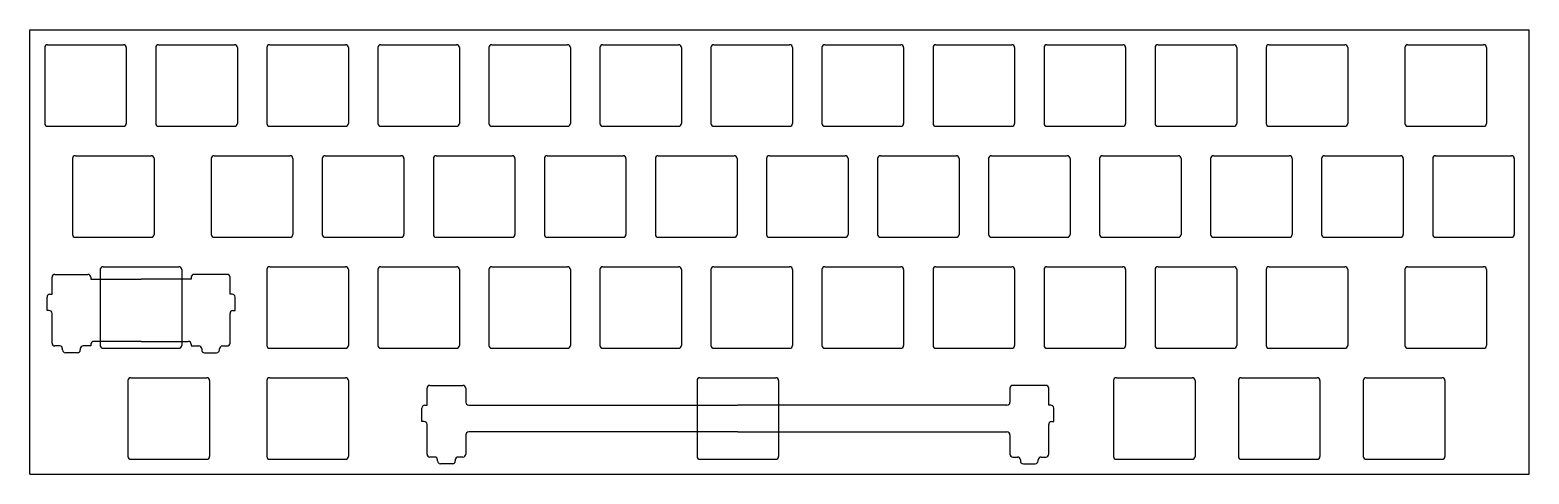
# Model space of a CAD drawing. Header units: millimetres. Extents: x 0 to 257, y -76 to 0.
import ezdxf

# ---------------------------------------------------------------- set-up
doc = ezdxf.new("R2010")
doc.units = ezdxf.units.MM

msp = doc.modelspace()

# ---------------------------------------------------------------- linework, layer by layer
for p, q in [((0, 0), (257.175, 0)), ((0, -76.2), (0, 0)), ((257.175, -76.2), (257.175, 0)), ((3.025, -2.525), (16.025, -2.525)), ((22.075, -2.525), (35.075, -2.525)), ((41.125, -2.525), (54.125, -2.525)), ((60.175, -2.525), (73.175, -2.525)), ((79.225, -2.525), (92.225, -2.525)), ((98.275, -2.525), (111.275, -2.525)), ((117.325, -2.525), (130.325, -2.525)), ((136.375, -2.525), (149.375, -2.525)), ((155.425, -2.525), (168.425, -2.525)), ((174.475, -2.525), (187.475, -2.525)), ((193.525, -2.525), (206.525, -2.525)), ((212.575, -2.525), (225.575, -2.525)), ((236.3875, -2.525), (249.3875, -2.525)), ((2.525, -3.025), (2.525, -16.025)), ((16.525, -3.025), (16.525, -16.025)), ((21.575, -3.025), (21.575, -16.025)), ((35.575, -3.025), (35.575, -16.025)), ((40.625, -3.025), (40.625, -16.025)), ((54.625, -3.025), (54.625, -16.025)), ((59.675, -3.025), (59.675, -16.025)), ((73.675, -3.025), (73.675, -16.025)), ((78.725, -3.025), (78.725, -16.025)), ((92.725, -3.025), (92.725, -16.025)), ((97.775, -3.025), (97.775, -16.025)), ((111.775, -3.025), (111.775, -16.025)), ((116.825, -3.025), (116.825, -16.025)), ((130.825, -3.025), (130.825, -16.025)), ((135.875, -3.025), (135.875, -16.025)), ((149.875, -3.025), (149.875, -16.025)), ((154.925, -3.025), (154.925, -16.025)), ((168.925, -3.025), (168.925, -16.025)), ((173.975, -3.025), (173.975, -16.025)), ((187.975, -3.025), (187.975, -16.025)), ((193.025, -3.025), (193.025, -16.025)), ((207.025, -3.025), (207.025, -16.025)), ((212.075, -3.025), (212.075, -16.025)), ((226.075, -3.025), (226.075, -16.025)), ((235.8875, -3.025), (235.8875, -16.025)), ((249.8875, -3.025), (249.8875, -16.025)), ((3.025, -16.525), (16.025, -16.525)), ((22.075, -16.525), (35.075, -16.525)), ((41.125, -16.525), (54.125, -16.525)), ((60.175, -16.525), (73.175, -16.525)), ((79.225, -16.525), (92.225, -16.525)), ((98.275, -16.525), (111.275, -16.525)), ((117.325, -16.525), (130.325, -16.525)), ((136.375, -16.525), (149.375, -16.525)), ((155.425, -16.525), (168.425, -16.525)), ((174.475, -16.525), (187.475, -16.525)), ((193.525, -16.525), (206.525, -16.525)), ((212.575, -16.525), (225.575, -16.525)), ((236.3875, -16.525), (249.3875, -16.525)), ((7.2875, -22.075), (7.2875, -35.075)), ((7.7875, -21.575), (20.7875, -21.575)), ((21.2875, -22.075), (21.2875, -35.075)), ((31.1, -22.075), (31.1, -35.075)), ((31.6, -21.575), (44.6, -21.575)), ((45.1, -22.075), (45.1, -35.075)), ((50.15, -22.075), (50.15, -35.075)), ((50.65, -21.575), (63.65, -21.575)), ((64.15, -22.075), (64.15, -35.075)), ((69.2, -22.075), (69.2, -35.075)), ((69.7, -21.575), (82.7, -21.575)), ((83.2, -22.075), (83.2, -35.075)), ((88.25, -22.075), (88.25, -35.075)), ((88.75, -21.575), (101.75, -21.575)), ((102.25, -22.075), (102.25, -35.075)), ((107.3, -22.075), (107.3, -35.075)), ((107.8, -21.575), (120.8, -21.575)), ((121.3, -22.075), (121.3, -35.075)), ((126.35, -22.075), (126.35, -35.075)), ((126.85, -21.575), (139.85, -21.575)), ((140.35, -22.075), (140.35, -35.075)), ((145.4, -22.075), (145.4, -35.075)), ((145.9, -21.575), (158.9, -21.575)), ((159.4, -22.075), (159.4, -35.075)), ((164.45, -22.075), (164.45, -35.075)), ((164.95, -21.575), (177.95, -21.575)), ((178.45, -22.075), (178.45, -35.075)), ((183.5, -22.075), (183.5, -35.075)), ((184, -21.575), (197, -21.575)), ((197.5, -22.075), (197.5, -35.075)), ((202.55, -22.075), (202.55, -35.075)), ((203.05, -21.575), (216.05, -21.575)), ((216.55, -22.075), (216.55, -35.075)), ((221.6, -22.075), (221.6, -35.075)), ((222.1, -21.575), (235.1, -21.575)), ((235.6, -22.075), (235.6, -35.075)), ((240.65, -22.075), (240.65, -35.075)), ((241.15, -21.575), (254.15, -21.575)), ((254.65, -22.075), (254.65, -35.075)), ((7.7875, -35.575), (20.7875, -35.575)), ((31.6, -35.575), (44.6, -35.575)), ((50.65, -35.575), (63.65, -35.575)), ((69.7, -35.575), (82.7, -35.575)), ((88.75, -35.575), (101.75, -35.575)), ((107.8, -35.575), (120.8, -35.575)), ((126.85, -35.575), (139.85, -35.575)), ((145.9, -35.575), (158.9, -35.575)), ((164.95, -35.575), (177.95, -35.575)), ((184, -35.575), (197, -35.575)), ((203.05, -35.575), (216.05, -35.575)), ((222.1, -35.575), (235.1, -35.575)), ((241.15, -35.575), (254.15, -35.575)), ((12.05, -41.125), (12.05, -54.125)), ((12.55, -40.625), (25.55, -40.625)), ((26.05, -41.125), (26.05, -54.125)), ((40.625, -41.125), (40.625, -54.125)), ((41.125, -40.625), (54.125, -40.625)), ((54.625, -41.125), (54.625, -54.125)), ((59.675, -41.125), (59.675, -54.125)), ((60.175, -40.625), (73.175, -40.625)), ((73.675, -41.125), (73.675, -54.125)), ((78.725, -41.125), (78.725, -54.125)), ((79.225, -40.625), (92.225, -40.625)), ((92.725, -41.125), (92.725, -54.125)), ((97.775, -41.125), (97.775, -54.125)), ((98.275, -40.625), (111.275, -40.625)), ((111.775, -41.125), (111.775, -54.125)), ((116.825, -41.125), (116.825, -54.125)), ((117.325, -40.625), (130.325, -40.625)), ((130.825, -41.125), (130.825, -54.125)), ((135.875, -41.125), (135.875, -54.125)), ((136.375, -40.625), (149.375, -40.625)), ((149.875, -41.125), (149.875, -54.125)), ((154.925, -41.125), (154.925, -54.125)), ((155.425, -40.625), (168.425, -40.625)), ((168.925, -41.125), (168.925, -54.125)), ((173.975, -41.125), (173.975, -54.125)), ((174.475, -40.625), (187.475, -40.625)), ((187.975, -41.125), (187.975, -54.125)), ((193.025, -41.125), (193.025, -54.125)), ((193.525, -40.625), (206.525, -40.625)), ((207.025, -41.125), (207.025, -54.125)), ((212.075, -41.125), (212.075, -54.125)), ((212.575, -40.625), (225.575, -40.625)), ((226.075, -41.125), (226.075, -54.125)), ((235.8875, -41.125), (235.8875, -54.125)), ((236.3875, -40.625), (249.3875, -40.625)), ((249.8875, -41.125), (249.8875, -54.125)), ((3.7846, -45.339), (3.7846, -42.4354)), ((4.2846, -41.9354), (9.9394, -41.9354)), ((10.4394, -42.4354), (10.4394, -42.7482)), ((10.4394, -42.7482), (19.05, -42.7482)), ((27.6606, -42.7482), (19.05, -42.7482)), ((27.6606, -42.4354), (27.6606, -42.7482)), ((33.8154, -41.9354), (28.1606, -41.9354)), ((34.3154, -45.339), (34.3154, -42.4354)), ((2.921, -48.133), (2.921, -45.839)), ((3.421, -45.339), (3.7846, -45.339)), ((34.679, -45.339), (34.3154, -45.339)), ((35.179, -48.133), (35.179, -45.839)), ((3.2846, -48.133), (2.921, -48.133)), ((3.7846, -53.729), (3.7846, -48.633)), ((34.3154, -53.729), (34.3154, -48.633)), ((34.8154, -48.133), (35.179, -48.133)), ((10.4394, -53.9416), (10.4394, -54.229)), ((19.05, -53.4416), (10.9394, -53.4416)), ((19.05, -53.4416), (27.1606, -53.4416)), ((27.6606, -53.9416), (27.6606, -54.229)), ((5.088, -54.229), (4.2846, -54.229)), ((5.588, -54.8974), (5.588, -54.729)), ((8.136, -55.3974), (6.088, -55.3974)), ((8.636, -54.729), (8.636, -54.8974)), ((10.4394, -54.229), (9.136, -54.229)), ((12.55, -54.625), (25.55, -54.625)), ((27.6606, -54.229), (28.964, -54.229)), ((29.464, -54.729), (29.464, -54.8974)), ((29.964, -55.3974), (32.012, -55.3974)), ((32.512, -54.8974), (32.512, -54.729)), ((33.012, -54.229), (33.8154, -54.229)), ((41.125, -54.625), (54.125, -54.625)), ((60.175, -54.625), (73.175, -54.625)), ((79.225, -54.625), (92.225, -54.625)), ((98.275, -54.625), (111.275, -54.625)), ((117.325, -54.625), (130.325, -54.625)), ((136.375, -54.625), (149.375, -54.625)), ((155.425, -54.625), (168.425, -54.625)), ((174.475, -54.625), (187.475, -54.625)), ((193.525, -54.625), (206.525, -54.625)), ((212.575, -54.625), (225.575, -54.625)), ((236.3875, -54.625), (249.3875, -54.625)), ((16.8125, -60.175), (16.8125, -73.175)), ((17.3125, -59.675), (30.3125, -59.675)), ((30.8125, -60.175), (30.8125, -73.175)), ((40.625, -60.175), (40.625, -73.175)), ((41.125, -59.675), (54.125, -59.675)), ((54.625, -60.175), (54.625, -73.175)), ((68.11635, -64.389), (68.11635, -61.4854)), ((68.61635, -60.9854), (74.27115, -60.9854)), ((74.77115, -61.4854), (74.77115, -63.875)), ((114.44375, -60.175), (114.44375, -73.175)), ((114.94375, -59.675), (127.94375, -59.675)), ((128.44375, -60.175), (128.44375, -73.175)), ((168.11635, -61.4854), (168.11635, -63.875)), ((174.27115, -60.9854), (168.61635, -60.9854)), ((174.77115, -64.389), (174.77115, -61.4854)), ((185.88125, -60.175), (185.88125, -73.175)), ((186.38125, -59.675), (199.38125, -59.675)), ((199.88125, -60.175), (199.88125, -73.175)), ((207.3125, -60.175), (207.3125, -73.175)), ((207.8125, -59.675), (220.8125, -59.675)), ((221.3125, -60.175), (221.3125, -73.175)), ((228.74375, -60.175), (228.74375, -73.175)), ((229.24375, -59.675), (242.24375, -59.675)), ((242.74375, -60.175), (242.74375, -73.175)), ((67.25275, -67.183), (67.25275, -64.889)), ((67.75275, -64.389), (68.11635, -64.389)), ((75.27115, -64.375), (121.44375, -64.375)), ((167.61635, -64.375), (121.44375, -64.375)), ((175.13475, -64.389), (174.77115, -64.389)), ((175.63475, -67.183), (175.63475, -64.889)), ((67.61635, -67.183), (67.25275, -67.183)), ((68.11635, -72.779), (68.11635, -67.683)), ((121.44375, -68.975), (75.27115, -68.975)), ((121.44375, -68.975), (167.61635, -68.975)), ((174.77115, -72.779), (174.77115, -67.683)), ((175.27115, -67.183), (175.63475, -67.183)), ((74.77115, -69.475), (74.77115, -72.779)), ((168.11635, -69.475), (168.11635, -72.779)), ((17.3125, -73.675), (30.3125, -73.675)), ((41.125, -73.675), (54.125, -73.675)), ((69.41975, -73.279), (68.61635, -73.279)), ((69.91975, -73.9474), (69.91975, -73.779)), ((72.46775, -74.4474), (70.41975, -74.4474)), ((72.96775, -73.779), (72.96775, -73.9474)), ((74.27115, -73.279), (73.46775, -73.279)), ((114.94375, -73.675), (127.94375, -73.675)), ((168.61635, -73.279), (169.41975, -73.279)), ((169.91975, -73.779), (169.91975, -73.9474)), ((170.41975, -74.4474), (172.46775, -74.4474)), ((172.96775, -73.9474), (172.96775, -73.779)), ((173.46775, -73.279), (174.27115, -73.279)), ((186.38125, -73.675), (199.38125, -73.675)), ((207.8125, -73.675), (220.8125, -73.675)), ((229.24375, -73.675), (242.24375, -73.675)), ((0, -76.2), (257.175, -76.2))]:
    msp.add_line(p, q)
for centre, start, end in [((3.025, -3.025), 90, 180), ((16.025, -3.025), 0, 90), ((22.075, -3.025), 90, 180), ((35.075, -3.025), 0, 90), ((41.125, -3.025), 90, 180), ((54.125, -3.025), 0, 90), ((60.175, -3.025), 90, 180), ((73.175, -3.025), 0, 90), ((79.225, -3.025), 90, 180), ((92.225, -3.025), 0, 90), ((98.275, -3.025), 90, 180), ((111.275, -3.025), 0, 90), ((117.325, -3.025), 90, 180), ((130.325, -3.025), 0, 90), ((136.375, -3.025), 90, 180), ((149.375, -3.025), 0, 90), ((155.425, -3.025), 90, 180), ((168.425, -3.025), 0, 90), ((174.475, -3.025), 90, 180), ((187.475, -3.025), 0, 90), ((193.525, -3.025), 90, 180), ((206.525, -3.025), 0, 90), ((212.575, -3.025), 90, 180), ((225.575, -3.025), 0, 90), ((236.3875, -3.025), 90, 180), ((249.3875, -3.025), 0, 90), ((3.025, -16.025), 180, 270), ((16.025, -16.025), 270, 0), ((22.075, -16.025), 180, 270), ((35.075, -16.025), 270, 0), ((41.125, -16.025), 180, 270), ((54.125, -16.025), 270, 0), ((60.175, -16.025), 180, 270), ((73.175, -16.025), 270, 0), ((79.225, -16.025), 180, 270), ((92.225, -16.025), 270, 0), ((98.275, -16.025), 180, 270), ((111.275, -16.025), 270, 0), ((117.325, -16.025), 180, 270), ((130.325, -16.025), 270, 0), ((136.375, -16.025), 180, 270), ((149.375, -16.025), 270, 0), ((155.425, -16.025), 180, 270), ((168.425, -16.025), 270, 0), ((174.475, -16.025), 180, 270), ((187.475, -16.025), 270, 0), ((193.525, -16.025), 180, 270), ((206.525, -16.025), 270, 0), ((212.575, -16.025), 180, 270), ((225.575, -16.025), 270, 0), ((236.3875, -16.025), 180, 270), ((249.3875, -16.025), 270, 0), ((7.7875, -22.075), 90, 180), ((20.7875, -22.075), 0, 90), ((31.6, -22.075), 90, 180), ((44.6, -22.075), 0, 90), ((50.65, -22.075), 90, 180), ((63.65, -22.075), 0, 90), ((69.7, -22.075), 90, 180), ((82.7, -22.075), 0, 90), ((88.75, -22.075), 90, 180), ((101.75, -22.075), 0, 90), ((107.8, -22.075), 90, 180), ((120.8, -22.075), 0, 90), ((126.85, -22.075), 90, 180), ((139.85, -22.075), 0, 90), ((145.9, -22.075), 90, 180), ((158.9, -22.075), 0, 90), ((164.95, -22.075), 90, 180), ((177.95, -22.075), 0, 90), ((184, -22.075), 90, 180), ((197, -22.075), 0, 90), ((203.05, -22.075), 90, 180), ((216.05, -22.075), 0, 90), ((222.1, -22.075), 90, 180), ((235.1, -22.075), 0, 90), ((241.15, -22.075), 90, 180), ((254.15, -22.075), 0, 90), ((7.7875, -35.075), 180, 270), ((20.7875, -35.075), 270, 0), ((31.6, -35.075), 180, 270), ((44.6, -35.075), 270, 0), ((50.65, -35.075), 180, 270), ((63.65, -35.075), 270, 0), ((69.7, -35.075), 180, 270), ((82.7, -35.075), 270, 0), ((88.75, -35.075), 180, 270), ((101.75, -35.075), 270, 0), ((107.8, -35.075), 180, 270), ((120.8, -35.075), 270, 0), ((126.85, -35.075), 180, 270), ((139.85, -35.075), 270, 0), ((145.9, -35.075), 180, 270), ((158.9, -35.075), 270, 0), ((164.95, -35.075), 180, 270), ((177.95, -35.075), 270, 0), ((184, -35.075), 180, 270), ((197, -35.075), 270, 0), ((203.05, -35.075), 180, 270), ((216.05, -35.075), 270, 0), ((222.1, -35.075), 180, 270), ((235.1, -35.075), 270, 0), ((241.15, -35.075), 180, 270), ((254.15, -35.075), 270, 0), ((12.55, -41.125), 90, 180), ((25.55, -41.125), 0, 90), ((41.125, -41.125), 90, 180), ((54.125, -41.125), 0, 90), ((60.175, -41.125), 90, 180), ((73.175, -41.125), 0, 90), ((79.225, -41.125), 90, 180), ((92.225, -41.125), 0, 90), ((98.275, -41.125), 90, 180), ((111.275, -41.125), 0, 90), ((117.325, -41.125), 90, 180), ((130.325, -41.125), 0, 90), ((136.375, -41.125), 90, 180), ((149.375, -41.125), 0, 90), ((155.425, -41.125), 90, 180), ((168.425, -41.125), 0, 90), ((174.475, -41.125), 90, 180), ((187.475, -41.125), 0, 90), ((193.525, -41.125), 90, 180), ((206.525, -41.125), 0, 90), ((212.575, -41.125), 90, 180), ((225.575, -41.125), 0, 90), ((236.3875, -41.125), 90, 180), ((249.3875, -41.125), 0, 90), ((4.2846, -42.4354), 90, 180), ((9.9394, -42.4354), 0, 90), ((28.1606, -42.4354), 90, 180), ((33.8154, -42.4354), 0, 90), ((3.421, -45.839), 90, 180), ((34.679, -45.839), 0, 90), ((3.2846, -48.633), 0, 90), ((34.8154, -48.633), 90, 180), ((4.2846, -53.729), 180, 270), ((10.9394, -53.9416), 90, 180), ((27.1606, -53.9416), 0, 90), ((33.8154, -53.729), 270, 0), ((5.088, -54.729), 0, 90), ((6.088, -54.8974), 180, 270), ((8.136, -54.8974), 270, 0), ((9.136, -54.729), 90, 180), ((12.55, -54.125), 180, 270), ((25.55, -54.125), 270, 0), ((28.964, -54.729), 0, 90), ((29.964, -54.8974), 180, 270), ((32.012, -54.8974), 270, 0), ((33.012, -54.729), 90, 180), ((41.125, -54.125), 180, 270), ((54.125, -54.125), 270, 0), ((60.175, -54.125), 180, 270), ((73.175, -54.125), 270, 0), ((79.225, -54.125), 180, 270), ((92.225, -54.125), 270, 0), ((98.275, -54.125), 180, 270), ((111.275, -54.125), 270, 0), ((117.325, -54.125), 180, 270), ((130.325, -54.125), 270, 0), ((136.375, -54.125), 180, 270), ((149.375, -54.125), 270, 0), ((155.425, -54.125), 180, 270), ((168.425, -54.125), 270, 0), ((174.475, -54.125), 180, 270), ((187.475, -54.125), 270, 0), ((193.525, -54.125), 180, 270), ((206.525, -54.125), 270, 0), ((212.575, -54.125), 180, 270), ((225.575, -54.125), 270, 0), ((236.3875, -54.125), 180, 270), ((249.3875, -54.125), 270, 0), ((17.3125, -60.175), 90, 180), ((30.3125, -60.175), 0, 90), ((41.125, -60.175), 90, 180), ((54.125, -60.175), 0, 90), ((68.61635, -61.4854), 90, 180), ((74.27115, -61.4854), 0, 90), ((114.94375, -60.175), 90, 180), ((127.94375, -60.175), 0, 90), ((168.61635, -61.4854), 90, 180), ((174.27115, -61.4854), 0, 90), ((186.38125, -60.175), 90, 180), ((199.38125, -60.175), 0, 90), ((207.8125, -60.175), 90, 180), ((220.8125, -60.175), 0, 90), ((229.24375, -60.175), 90, 180), ((242.24375, -60.175), 0, 90), ((75.27115, -63.875), 180, 270), ((167.61635, -63.875), 270, 0), ((67.75275, -64.889), 90, 180), ((175.13475, -64.889), 0, 90), ((67.61635, -67.683), 0, 90), ((75.27115, -69.475), 90, 180), ((167.61635, -69.475), 0, 90), ((175.27115, -67.683), 90, 180), ((17.3125, -73.175), 180, 270), ((30.3125, -73.175), 270, 0), ((41.125, -73.175), 180, 270), ((54.125, -73.175), 270, 0), ((68.61635, -72.779), 180, 270), ((69.41975, -73.779), 0, 90), ((70.41975, -73.9474), 180, 270), ((72.46775, -73.9474), 270, 0), ((73.46775, -73.779), 90, 180), ((74.27115, -72.779), 270, 0), ((114.94375, -73.175), 180, 270), ((127.94375, -73.175), 270, 0), ((168.61635, -72.779), 180, 270), ((169.41975, -73.779), 0, 90), ((170.41975, -73.9474), 180, 270), ((172.46775, -73.9474), 270, 0), ((173.46775, -73.779), 90, 180), ((174.27115, -72.779), 270, 0), ((186.38125, -73.175), 180, 270), ((199.38125, -73.175), 270, 0), ((207.8125, -73.175), 180, 270), ((220.8125, -73.175), 270, 0), ((229.24375, -73.175), 180, 270), ((242.24375, -73.175), 270, 0)]:
    msp.add_arc(centre, 0.5, start, end)

doc.saveas('drawing.dxf')
